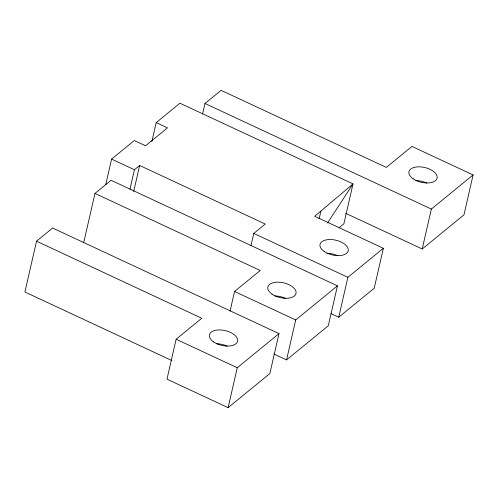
<?xml version="1.0" encoding="UTF-8"?>
<svg xmlns="http://www.w3.org/2000/svg" width="498" height="498" viewBox="0 0 498 498"><rect width="100%" height="100%" fill="white"/><g stroke="black" fill="none" stroke-linecap="round" stroke-linejoin="round"><path stroke-width="0.75" d="M36.535 241.194L201.783 318.259L176.13 339.231L166.986 379.152L228.115 407.663L269.854 373.544L278.998 333.616L52.626 228.04L36.535 241.194L24.9 292.009L171.86 360.546M83.689 242.713L94.975 193.423L111.066 180.27L337.439 285.846L328.294 325.767L286.555 359.892L273.906 353.991M105.732 184.69L111.596 159.08L134.298 140.523L145.565 145.777L167.477 127.862L156.21 122.608L151.896 141.438M129.953 189.315L134.435 169.731L139.652 165.467L265.266 224.05L253.787 233.431L251.023 245.483M133.701 191.462L139.652 165.467M202.568 114.036L204.983 103.491L221.075 90.337L386.317 167.403L411.971 146.431L473.1 174.941L463.955 214.862L422.217 248.988L345.587 213.25M230.082 311.045L234.564 291.461L260.217 270.489L94.975 193.423M228.115 407.663L237.26 367.742L278.998 333.616M286.555 359.892L295.7 319.965L337.439 285.846M331.008 313.634L338.733 317.232L347.872 277.311L383.354 248.309L314.711 216.294L353.014 183.911L179.952 103.198L156.21 122.608M383.354 248.309L374.21 288.23L338.733 317.232M422.217 248.988L431.355 209.067L473.1 174.941M319.069 218.653L320.973 211.177M327.535 222.986L353.014 183.911L343.869 223.832L339.088 227.742M204.983 103.491L431.355 209.067M111.596 159.08L134.435 169.731M253.787 233.431L347.872 277.311M234.564 291.461L295.7 319.965M176.13 339.231L237.26 367.742M327.055 253.301A14.442 7.588 12.9 0 1 337.837 255.742M274.884 295.961A14.442 7.588 12.9 0 1 285.659 298.395M415.967 180.618A14.442 7.588 12.9 0 1 426.749 183.059M216.443 343.732A14.442 7.588 12.9 0 1 227.225 346.172M324.248 251.521A14.442 7.588 12.9 0 0 347.865 251.708A14.442 7.588 12.9 0 0 330.218 239.513A14.442 7.588 12.9 0 0 324.248 251.521M272.07 294.181A14.442 7.588 12.9 0 0 295.688 294.362A14.442 7.588 12.9 0 0 278.04 282.167A14.442 7.588 12.9 0 0 272.07 294.181M413.159 178.838A14.442 7.588 12.9 0 0 436.771 179.019A14.442 7.588 12.9 0 0 419.129 166.83A14.442 7.588 12.9 0 0 413.159 178.838M213.636 341.952A14.442 7.588 12.9 0 0 237.247 342.138A14.442 7.588 12.9 0 0 219.599 329.944A14.442 7.588 12.9 0 0 213.636 341.952"/></g></svg>
